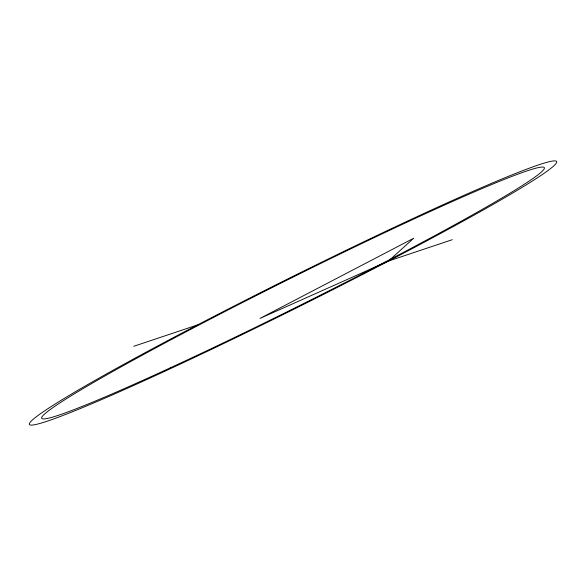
<?xml version="1.0" encoding="UTF-8"?>
<svg xmlns="http://www.w3.org/2000/svg" width="586" height="586" viewBox="0 0 586 586"><rect width="100%" height="100%" fill="white"/><g stroke="black" fill="none" stroke-linecap="round" stroke-linejoin="round"><path stroke-width="0.88" d="M388.562 261.026L413.65 238.268L260.023 318.388L388.562 261.026L452.267 239.703M133.733 346.297L197.438 324.974M164.3 371.495A294.59 14.906 -26.5 0 0 556.7 161.714A294.59 14.906 -26.5 0 0 158 345.791A294.59 14.906 -26.5 0 0 164.3 371.495M170.306 367.832A280.848 14.21 -26.5 0 0 544.394 167.838A280.848 14.21 -26.5 0 0 164.3 343.33A280.848 14.21 -26.5 0 0 170.306 367.832"/></g></svg>
